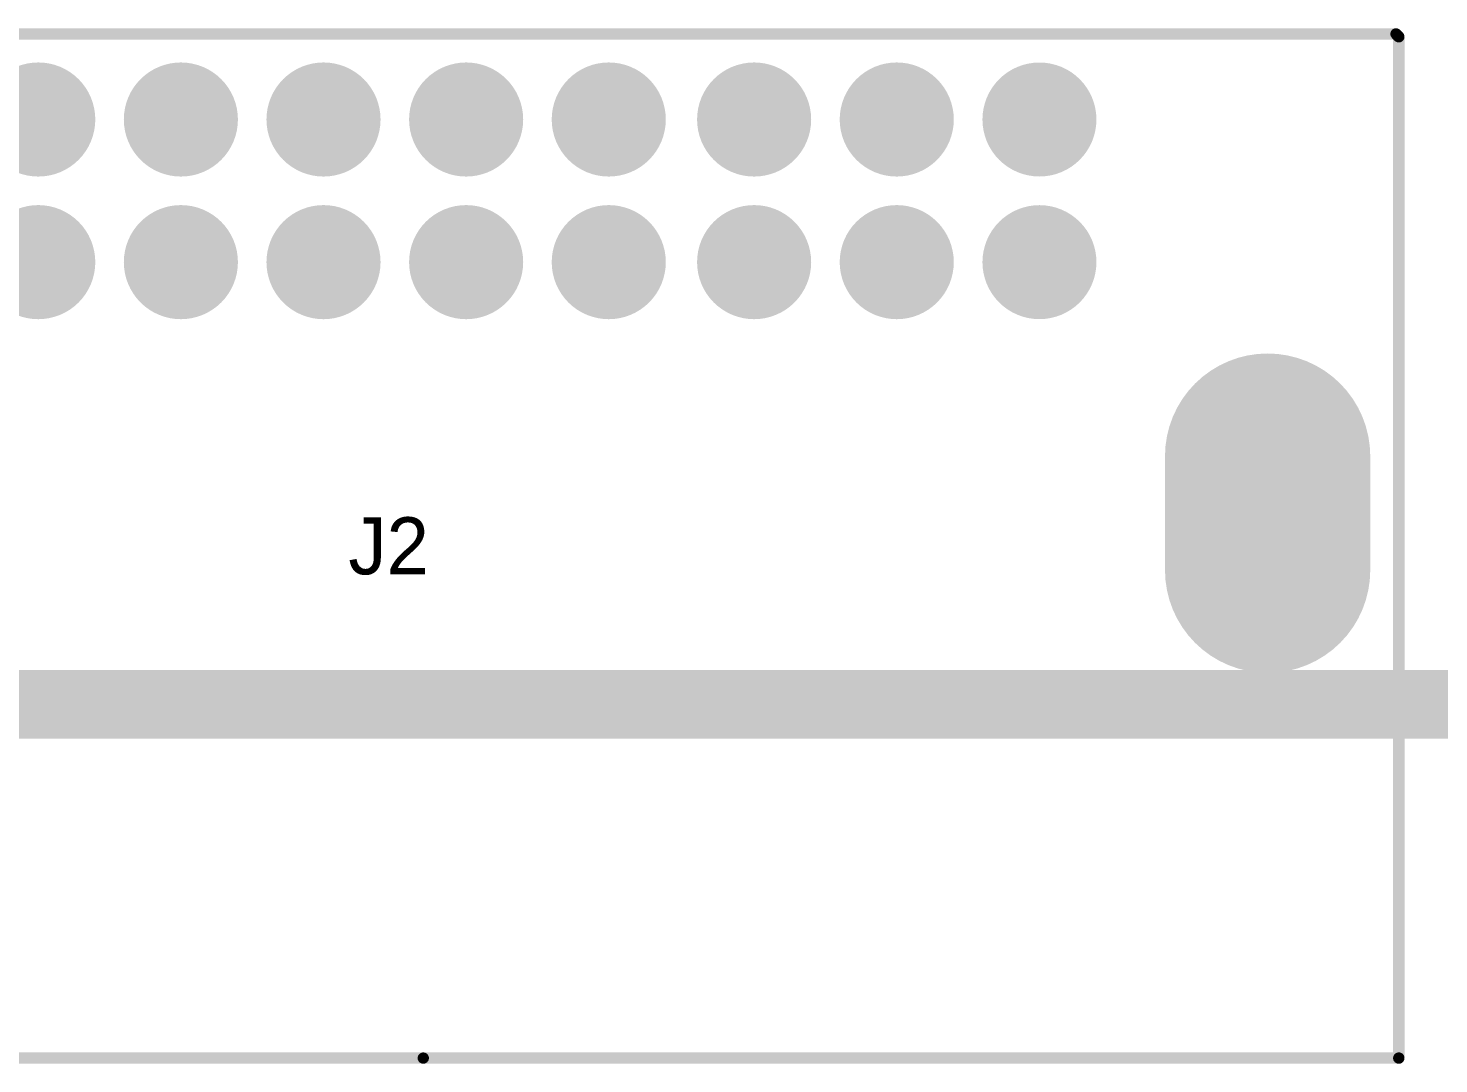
# Model space of a CAD drawing. Header units: millimetres. Extents: x 33.3 to 111.9, y 29.8 to 74.8.
# Drawn here: x 62.14 to 74.5, y 29.85 to 38.92 of the extents above; entities that cross this region are included whole.
import ezdxf

# ---------------------------------------------------------------- set-up
doc = ezdxf.new("R2010")
doc.units = ezdxf.units.MM
for name, color, linetype in [('BottomLayer', 5, 'Continuous'), ('KeepOutLayer', 6, 'Continuous'), ('Mechanical1', 6, 'Continuous'), ('Mechanical15', 56, 'Continuous'), ('MidLayer1', 16, 'Continuous'), ('MidLayer2', 76, 'Continuous'), ('MidLayer3', 90, 'Continuous'), ('MidLayer4', 156, 'Continuous'), ('MidLayer5', 130, 'Continuous'), ('MidLayer6', 216, 'Continuous'), ('MidLayer7', 6, 'Continuous'), ('MidLayer8', 54, 'Continuous'), ('MultiLayer', 9, 'Continuous'), ('PadHoleLayer', 156, 'Continuous'), ('TopLayer', 1, 'Continuous'), ('TopOverlay', 2, 'Continuous')]:
    doc.layers.add(name, color=color, linetype=linetype)

# ---------------------------------------------------------------- blocks, each defined once
blk = doc.blocks.new('HARWIN_G125_MH12005L1R_216')
at = {"layer": 'BottomLayer'}
for points, const_width in [([(-3.387, 1.725, 1), (-2.887, 1.725, 1)], 0.5), ([(-2.137, 1.725, 1), (-1.637, 1.725, 1)], 0.5), ([(-0.887, 1.725, 1), (-0.387, 1.725, 1)], 0.5), ([(0.363, 1.725, 1), (0.863, 1.725, 1)], 0.5), ([(1.613, 1.725, 1), (2.113, 1.725, 1)], 0.5), ([(2.887, 1.725, 1), (3.387, 1.725, 1)], 0.5), ([(4.137, 1.725, 1), (4.637, 1.725, 1)], 0.5), ([(5.388, 1.725, 1), (5.887, 1.725, 1)], 0.5), ([(-3.387, 0.475, 1), (-2.887, 0.475, 1)], 0.5), ([(-2.137, 0.475, 1), (-1.637, 0.475, 1)], 0.5), ([(-0.887, 0.475, 1), (-0.387, 0.475, 1)], 0.5), ([(0.363, 0.475, 1), (0.863, 0.475, 1)], 0.5), ([(1.613, 0.475, 1), (2.113, 0.475, 1)], 0.5), ([(2.887, 0.475, 1), (3.387, 0.475, 1)], 0.5), ([(4.137, 0.475, 1), (4.637, 0.475, 1)], 0.5), ([(5.388, 0.475, 1), (5.887, 0.475, 1)], 0.5), ([(7.188, -1.225, 1), (8.087, -1.225, 1)], 0.9), ([(7.188, -2.225, 1), (8.087, -2.225, 1)], 0.9)]:
    blk.add_lwpolyline(points, format="xyb", close=True, dxfattribs=dict(at, const_width=const_width))
at = {"layer": 'BottomLayer', "const_width": 1.8}
blk.add_lwpolyline([(7.638, -1.225), (7.638, -2.225)], dxfattribs=at)
at = {"layer": 'Mechanical15', "const_width": 0.1}
for points in [[(-8.788, 2.475), (8.762, 2.475)], [(8.762, 2.475), (8.787, 2.45)], [(8.787, -6.5), (8.787, 2.45)], [(-8.788, -6.5), (0.238, -6.5)], [(0.238, -6.5), (8.787, -6.5)]]:
    blk.add_lwpolyline(points, dxfattribs=at)
at = {"layer": 'Mechanical15', "const_width": 0.05}
for points in [[(8.738, 2.475, 1), (8.787, 2.475, 1)], [(8.738, 2.475, 1), (8.787, 2.475, 1)], [(8.762, 2.45, 1), (8.812, 2.45, 1)], [(8.762, 2.45, 1), (8.812, 2.45, 1)], [(0.213, -6.5, 1), (0.262, -6.5, 1)], [(0.213, -6.5, 1), (0.262, -6.5, 1)], [(8.762, -6.5, 1), (8.812, -6.5, 1)], [(8.762, -6.5, 1), (8.812, -6.5, 1)]]:
    blk.add_lwpolyline(points, format="xyb", close=True, dxfattribs=at)
at = {"layer": 'MidLayer1'}
for points, const_width in [([(-3.325, 1.725, 1), (-2.95, 1.725, 1)], 0.375), ([(-2.075, 1.725, 1), (-1.7, 1.725, 1)], 0.375), ([(-0.825, 1.725, 1), (-0.45, 1.725, 1)], 0.375), ([(0.425, 1.725, 1), (0.8, 1.725, 1)], 0.375), ([(1.675, 1.725, 1), (2.05, 1.725, 1)], 0.375), ([(2.95, 1.725, 1), (3.325, 1.725, 1)], 0.375), ([(4.2, 1.725, 1), (4.575, 1.725, 1)], 0.375), ([(5.45, 1.725, 1), (5.825, 1.725, 1)], 0.375), ([(-3.325, 0.475, 1), (-2.95, 0.475, 1)], 0.375), ([(-2.075, 0.475, 1), (-1.7, 0.475, 1)], 0.375), ([(-0.825, 0.475, 1), (-0.45, 0.475, 1)], 0.375), ([(0.425, 0.475, 1), (0.8, 0.475, 1)], 0.375), ([(1.675, 0.475, 1), (2.05, 0.475, 1)], 0.375), ([(2.95, 0.475, 1), (3.325, 0.475, 1)], 0.375), ([(4.2, 0.475, 1), (4.575, 0.475, 1)], 0.375), ([(5.45, 0.475, 1), (5.825, 0.475, 1)], 0.375), ([(7.188, -1.225, 1), (8.087, -1.225, 1)], 0.9), ([(7.188, -2.225, 1), (8.087, -2.225, 1)], 0.9)]:
    blk.add_lwpolyline(points, format="xyb", close=True, dxfattribs=dict(at, const_width=const_width))
at = {"layer": 'MidLayer1', "const_width": 1.8}
blk.add_lwpolyline([(7.638, -1.225), (7.638, -2.225)], dxfattribs=at)
at = {"layer": 'MidLayer2'}
for points, const_width in [([(-3.325, 1.725, 1), (-2.95, 1.725, 1)], 0.375), ([(-2.075, 1.725, 1), (-1.7, 1.725, 1)], 0.375), ([(-0.825, 1.725, 1), (-0.45, 1.725, 1)], 0.375), ([(0.425, 1.725, 1), (0.8, 1.725, 1)], 0.375), ([(1.675, 1.725, 1), (2.05, 1.725, 1)], 0.375), ([(2.95, 1.725, 1), (3.325, 1.725, 1)], 0.375), ([(4.2, 1.725, 1), (4.575, 1.725, 1)], 0.375), ([(5.45, 1.725, 1), (5.825, 1.725, 1)], 0.375), ([(-3.325, 0.475, 1), (-2.95, 0.475, 1)], 0.375), ([(-2.075, 0.475, 1), (-1.7, 0.475, 1)], 0.375), ([(-0.825, 0.475, 1), (-0.45, 0.475, 1)], 0.375), ([(0.425, 0.475, 1), (0.8, 0.475, 1)], 0.375), ([(1.675, 0.475, 1), (2.05, 0.475, 1)], 0.375), ([(2.95, 0.475, 1), (3.325, 0.475, 1)], 0.375), ([(4.2, 0.475, 1), (4.575, 0.475, 1)], 0.375), ([(5.45, 0.475, 1), (5.825, 0.475, 1)], 0.375), ([(7.188, -1.225, 1), (8.087, -1.225, 1)], 0.9), ([(7.188, -2.225, 1), (8.087, -2.225, 1)], 0.9)]:
    blk.add_lwpolyline(points, format="xyb", close=True, dxfattribs=dict(at, const_width=const_width))
at = {"layer": 'MidLayer2', "const_width": 1.8}
blk.add_lwpolyline([(7.638, -1.225), (7.638, -2.225)], dxfattribs=at)
at = {"layer": 'MidLayer3'}
for points, const_width in [([(-3.325, 1.725, 1), (-2.95, 1.725, 1)], 0.375), ([(-2.075, 1.725, 1), (-1.7, 1.725, 1)], 0.375), ([(-0.825, 1.725, 1), (-0.45, 1.725, 1)], 0.375), ([(0.425, 1.725, 1), (0.8, 1.725, 1)], 0.375), ([(1.675, 1.725, 1), (2.05, 1.725, 1)], 0.375), ([(2.95, 1.725, 1), (3.325, 1.725, 1)], 0.375), ([(4.2, 1.725, 1), (4.575, 1.725, 1)], 0.375), ([(5.45, 1.725, 1), (5.825, 1.725, 1)], 0.375), ([(-3.325, 0.475, 1), (-2.95, 0.475, 1)], 0.375), ([(-2.075, 0.475, 1), (-1.7, 0.475, 1)], 0.375), ([(-0.825, 0.475, 1), (-0.45, 0.475, 1)], 0.375), ([(0.425, 0.475, 1), (0.8, 0.475, 1)], 0.375), ([(1.675, 0.475, 1), (2.05, 0.475, 1)], 0.375), ([(2.95, 0.475, 1), (3.325, 0.475, 1)], 0.375), ([(4.2, 0.475, 1), (4.575, 0.475, 1)], 0.375), ([(5.45, 0.475, 1), (5.825, 0.475, 1)], 0.375), ([(7.188, -1.225, 1), (8.087, -1.225, 1)], 0.9), ([(7.188, -2.225, 1), (8.087, -2.225, 1)], 0.9)]:
    blk.add_lwpolyline(points, format="xyb", close=True, dxfattribs=dict(at, const_width=const_width))
at = {"layer": 'MidLayer3', "const_width": 1.8}
blk.add_lwpolyline([(7.638, -1.225), (7.638, -2.225)], dxfattribs=at)
at = {"layer": 'MidLayer4'}
for points, const_width in [([(-3.325, 1.725, 1), (-2.95, 1.725, 1)], 0.375), ([(-2.075, 1.725, 1), (-1.7, 1.725, 1)], 0.375), ([(-0.825, 1.725, 1), (-0.45, 1.725, 1)], 0.375), ([(0.425, 1.725, 1), (0.8, 1.725, 1)], 0.375), ([(1.675, 1.725, 1), (2.05, 1.725, 1)], 0.375), ([(2.95, 1.725, 1), (3.325, 1.725, 1)], 0.375), ([(4.2, 1.725, 1), (4.575, 1.725, 1)], 0.375), ([(5.45, 1.725, 1), (5.825, 1.725, 1)], 0.375), ([(-3.325, 0.475, 1), (-2.95, 0.475, 1)], 0.375), ([(-2.075, 0.475, 1), (-1.7, 0.475, 1)], 0.375), ([(-0.825, 0.475, 1), (-0.45, 0.475, 1)], 0.375), ([(0.425, 0.475, 1), (0.8, 0.475, 1)], 0.375), ([(1.675, 0.475, 1), (2.05, 0.475, 1)], 0.375), ([(2.95, 0.475, 1), (3.325, 0.475, 1)], 0.375), ([(4.2, 0.475, 1), (4.575, 0.475, 1)], 0.375), ([(5.45, 0.475, 1), (5.825, 0.475, 1)], 0.375), ([(7.188, -1.225, 1), (8.087, -1.225, 1)], 0.9), ([(7.188, -2.225, 1), (8.087, -2.225, 1)], 0.9)]:
    blk.add_lwpolyline(points, format="xyb", close=True, dxfattribs=dict(at, const_width=const_width))
at = {"layer": 'MidLayer4', "const_width": 1.8}
blk.add_lwpolyline([(7.638, -1.225), (7.638, -2.225)], dxfattribs=at)
at = {"layer": 'MidLayer5'}
for points, const_width in [([(-3.325, 1.725, 1), (-2.95, 1.725, 1)], 0.375), ([(-2.075, 1.725, 1), (-1.7, 1.725, 1)], 0.375), ([(-0.825, 1.725, 1), (-0.45, 1.725, 1)], 0.375), ([(0.425, 1.725, 1), (0.8, 1.725, 1)], 0.375), ([(1.675, 1.725, 1), (2.05, 1.725, 1)], 0.375), ([(2.95, 1.725, 1), (3.325, 1.725, 1)], 0.375), ([(4.2, 1.725, 1), (4.575, 1.725, 1)], 0.375), ([(5.45, 1.725, 1), (5.825, 1.725, 1)], 0.375), ([(-3.325, 0.475, 1), (-2.95, 0.475, 1)], 0.375), ([(-2.075, 0.475, 1), (-1.7, 0.475, 1)], 0.375), ([(-0.825, 0.475, 1), (-0.45, 0.475, 1)], 0.375), ([(0.425, 0.475, 1), (0.8, 0.475, 1)], 0.375), ([(1.675, 0.475, 1), (2.05, 0.475, 1)], 0.375), ([(2.95, 0.475, 1), (3.325, 0.475, 1)], 0.375), ([(4.2, 0.475, 1), (4.575, 0.475, 1)], 0.375), ([(5.45, 0.475, 1), (5.825, 0.475, 1)], 0.375), ([(7.188, -1.225, 1), (8.087, -1.225, 1)], 0.9), ([(7.188, -2.225, 1), (8.087, -2.225, 1)], 0.9)]:
    blk.add_lwpolyline(points, format="xyb", close=True, dxfattribs=dict(at, const_width=const_width))
at = {"layer": 'MidLayer5', "const_width": 1.8}
blk.add_lwpolyline([(7.638, -1.225), (7.638, -2.225)], dxfattribs=at)
at = {"layer": 'MidLayer6'}
for points, const_width in [([(-3.325, 1.725, 1), (-2.95, 1.725, 1)], 0.375), ([(-2.075, 1.725, 1), (-1.7, 1.725, 1)], 0.375), ([(-0.825, 1.725, 1), (-0.45, 1.725, 1)], 0.375), ([(0.425, 1.725, 1), (0.8, 1.725, 1)], 0.375), ([(1.675, 1.725, 1), (2.05, 1.725, 1)], 0.375), ([(2.95, 1.725, 1), (3.325, 1.725, 1)], 0.375), ([(4.2, 1.725, 1), (4.575, 1.725, 1)], 0.375), ([(5.45, 1.725, 1), (5.825, 1.725, 1)], 0.375), ([(-3.325, 0.475, 1), (-2.95, 0.475, 1)], 0.375), ([(-2.075, 0.475, 1), (-1.7, 0.475, 1)], 0.375), ([(-0.825, 0.475, 1), (-0.45, 0.475, 1)], 0.375), ([(0.425, 0.475, 1), (0.8, 0.475, 1)], 0.375), ([(1.675, 0.475, 1), (2.05, 0.475, 1)], 0.375), ([(2.95, 0.475, 1), (3.325, 0.475, 1)], 0.375), ([(4.2, 0.475, 1), (4.575, 0.475, 1)], 0.375), ([(5.45, 0.475, 1), (5.825, 0.475, 1)], 0.375), ([(7.188, -1.225, 1), (8.087, -1.225, 1)], 0.9), ([(7.188, -2.225, 1), (8.087, -2.225, 1)], 0.9)]:
    blk.add_lwpolyline(points, format="xyb", close=True, dxfattribs=dict(at, const_width=const_width))
at = {"layer": 'MidLayer6', "const_width": 1.8}
blk.add_lwpolyline([(7.638, -1.225), (7.638, -2.225)], dxfattribs=at)
at = {"layer": 'MidLayer7'}
for points, const_width in [([(-3.325, 1.725, 1), (-2.95, 1.725, 1)], 0.375), ([(-2.075, 1.725, 1), (-1.7, 1.725, 1)], 0.375), ([(-0.825, 1.725, 1), (-0.45, 1.725, 1)], 0.375), ([(0.425, 1.725, 1), (0.8, 1.725, 1)], 0.375), ([(1.675, 1.725, 1), (2.05, 1.725, 1)], 0.375), ([(2.95, 1.725, 1), (3.325, 1.725, 1)], 0.375), ([(4.2, 1.725, 1), (4.575, 1.725, 1)], 0.375), ([(5.45, 1.725, 1), (5.825, 1.725, 1)], 0.375), ([(-3.325, 0.475, 1), (-2.95, 0.475, 1)], 0.375), ([(-2.075, 0.475, 1), (-1.7, 0.475, 1)], 0.375), ([(-0.825, 0.475, 1), (-0.45, 0.475, 1)], 0.375), ([(0.425, 0.475, 1), (0.8, 0.475, 1)], 0.375), ([(1.675, 0.475, 1), (2.05, 0.475, 1)], 0.375), ([(2.95, 0.475, 1), (3.325, 0.475, 1)], 0.375), ([(4.2, 0.475, 1), (4.575, 0.475, 1)], 0.375), ([(5.45, 0.475, 1), (5.825, 0.475, 1)], 0.375), ([(7.188, -1.225, 1), (8.087, -1.225, 1)], 0.9), ([(7.188, -2.225, 1), (8.087, -2.225, 1)], 0.9)]:
    blk.add_lwpolyline(points, format="xyb", close=True, dxfattribs=dict(at, const_width=const_width))
at = {"layer": 'MidLayer7', "const_width": 1.8}
blk.add_lwpolyline([(7.638, -1.225), (7.638, -2.225)], dxfattribs=at)
at = {"layer": 'MidLayer8'}
for points, const_width in [([(-3.325, 1.725, 1), (-2.95, 1.725, 1)], 0.375), ([(-2.075, 1.725, 1), (-1.7, 1.725, 1)], 0.375), ([(-0.825, 1.725, 1), (-0.45, 1.725, 1)], 0.375), ([(0.425, 1.725, 1), (0.8, 1.725, 1)], 0.375), ([(1.675, 1.725, 1), (2.05, 1.725, 1)], 0.375), ([(2.95, 1.725, 1), (3.325, 1.725, 1)], 0.375), ([(4.2, 1.725, 1), (4.575, 1.725, 1)], 0.375), ([(5.45, 1.725, 1), (5.825, 1.725, 1)], 0.375), ([(-3.325, 0.475, 1), (-2.95, 0.475, 1)], 0.375), ([(-2.075, 0.475, 1), (-1.7, 0.475, 1)], 0.375), ([(-0.825, 0.475, 1), (-0.45, 0.475, 1)], 0.375), ([(0.425, 0.475, 1), (0.8, 0.475, 1)], 0.375), ([(1.675, 0.475, 1), (2.05, 0.475, 1)], 0.375), ([(2.95, 0.475, 1), (3.325, 0.475, 1)], 0.375), ([(4.2, 0.475, 1), (4.575, 0.475, 1)], 0.375), ([(5.45, 0.475, 1), (5.825, 0.475, 1)], 0.375), ([(7.188, -1.225, 1), (8.087, -1.225, 1)], 0.9), ([(7.188, -2.225, 1), (8.087, -2.225, 1)], 0.9)]:
    blk.add_lwpolyline(points, format="xyb", close=True, dxfattribs=dict(at, const_width=const_width))
at = {"layer": 'MidLayer8', "const_width": 1.8}
blk.add_lwpolyline([(7.638, -1.225), (7.638, -2.225)], dxfattribs=at)
at = {"layer": 'MultiLayer', "const_width": 1.8}
blk.add_lwpolyline([(7.638, -1.225), (7.638, -2.225)], dxfattribs=at)
at = {"layer": 'MultiLayer', "const_width": 0.9}
for points in [[(7.188, -1.225, 1), (8.087, -1.225, 1)], [(7.188, -2.225, 1), (8.087, -2.225, 1)]]:
    blk.add_lwpolyline(points, format="xyb", close=True, dxfattribs=at)
at = {"layer": 'PadHoleLayer'}
for points, const_width in [([(-3.275, 1.725, 1), (-3, 1.725, 1)], 0.275), ([(-2.025, 1.725, 1), (-1.75, 1.725, 1)], 0.275), ([(-0.775, 1.725, 1), (-0.5, 1.725, 1)], 0.275), ([(0.475, 1.725, 1), (0.75, 1.725, 1)], 0.275), ([(1.725, 1.725, 1), (2, 1.725, 1)], 0.275), ([(3, 1.725, 1), (3.275, 1.725, 1)], 0.275), ([(4.25, 1.725, 1), (4.525, 1.725, 1)], 0.275), ([(5.5, 1.725, 1), (5.775, 1.725, 1)], 0.275), ([(-3.275, 0.475, 1), (-3, 0.475, 1)], 0.275), ([(-2.025, 0.475, 1), (-1.75, 0.475, 1)], 0.275), ([(-0.775, 0.475, 1), (-0.5, 0.475, 1)], 0.275), ([(0.475, 0.475, 1), (0.75, 0.475, 1)], 0.275), ([(1.725, 0.475, 1), (2, 0.475, 1)], 0.275), ([(3, 0.475, 1), (3.275, 0.475, 1)], 0.275), ([(4.25, 0.475, 1), (4.525, 0.475, 1)], 0.275), ([(5.5, 0.475, 1), (5.775, 0.475, 1)], 0.275), ([(7.263, -2.05), (7.263, -1.4, -1), (8.013, -1.4), (8.013, -2.05, -1)], 0.25)]:
    blk.add_lwpolyline(points, format="xyb", close=True, dxfattribs=dict(at, const_width=const_width))
at = {"layer": 'TopLayer'}
for points, const_width in [([(-3.387, 1.725, 1), (-2.887, 1.725, 1)], 0.5), ([(-2.137, 1.725, 1), (-1.637, 1.725, 1)], 0.5), ([(-0.887, 1.725, 1), (-0.387, 1.725, 1)], 0.5), ([(0.363, 1.725, 1), (0.863, 1.725, 1)], 0.5), ([(1.613, 1.725, 1), (2.113, 1.725, 1)], 0.5), ([(2.887, 1.725, 1), (3.387, 1.725, 1)], 0.5), ([(4.137, 1.725, 1), (4.637, 1.725, 1)], 0.5), ([(5.388, 1.725, 1), (5.887, 1.725, 1)], 0.5), ([(-3.387, 0.475, 1), (-2.887, 0.475, 1)], 0.5), ([(-2.137, 0.475, 1), (-1.637, 0.475, 1)], 0.5), ([(-0.887, 0.475, 1), (-0.387, 0.475, 1)], 0.5), ([(0.363, 0.475, 1), (0.863, 0.475, 1)], 0.5), ([(1.613, 0.475, 1), (2.113, 0.475, 1)], 0.5), ([(2.887, 0.475, 1), (3.387, 0.475, 1)], 0.5), ([(4.137, 0.475, 1), (4.637, 0.475, 1)], 0.5), ([(5.388, 0.475, 1), (5.887, 0.475, 1)], 0.5), ([(7.188, -1.225, 1), (8.087, -1.225, 1)], 0.9), ([(7.188, -2.225, 1), (8.087, -2.225, 1)], 0.9)]:
    blk.add_lwpolyline(points, format="xyb", close=True, dxfattribs=dict(at, const_width=const_width))
at = {"layer": 'TopLayer', "const_width": 1.8}
blk.add_lwpolyline([(7.638, -1.225), (7.638, -2.225)], dxfattribs=at)

msp = doc.modelspace()

# ---------------------------------------------------------------- linework, layer by layer
at = {"layer": 'KeepOutLayer', "const_width": 0.6}
msp.add_lwpolyline([(34.567, 32.999), (110.567, 32.999)], dxfattribs=at)
at = {"layer": 'Mechanical1', "const_width": 0.1}
msp.add_lwpolyline([(34.567, 32.999), (110.567, 32.999)], dxfattribs=at)

# ---------------------------------------------------------------- block references
at = {"rotation": 360}
msp.add_blockref('HARWIN_G125_MH12005L1R_216', (65.367, 36.399), dxfattribs=at)

# ---------------------------------------------------------------- texts
at = {"layer": 'TopOverlay'}
msp.add_text('J2', height=0.5, dxfattribs=at).set_placement((64.948, 34.138))

doc.saveas('drawing.dxf')
